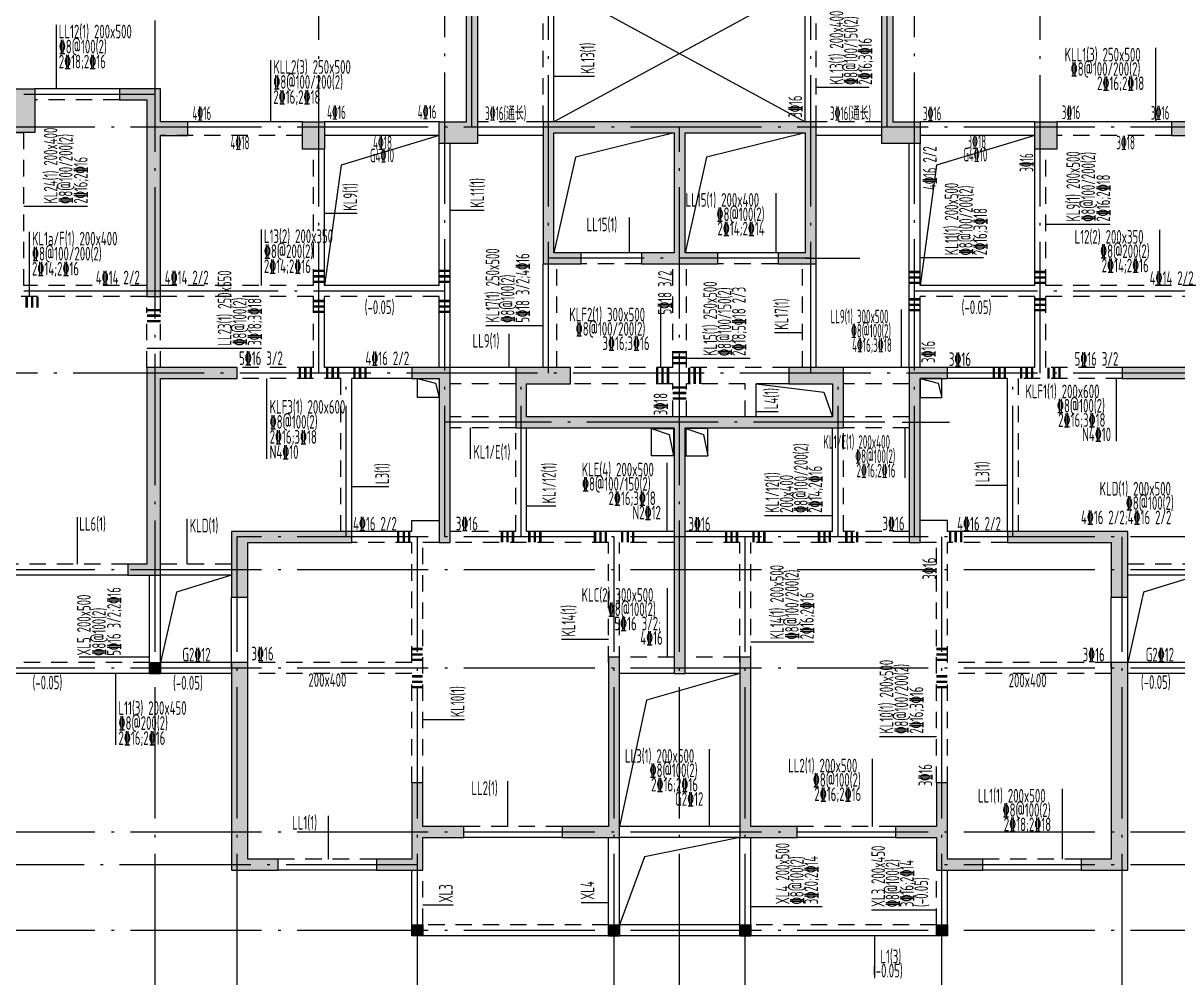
# Model space of a CAD drawing. Extents: x -144902 to 588294, y -160863 to 65494.
# Drawn here: x 474002 to 495135, y -27173 to -9624 of the extents above; entities that cross this region are included whole.
import ezdxf

# ---------------------------------------------------------------- set-up
doc = ezdxf.new("R2010")
doc.units = 0
doc.header["$LTSCALE"] = 100
doc.linetypes.add('3', pattern=[5, 3, -2])
doc.linetypes.add('ACAD_ISO04W100', pattern=[30.5, 24, -3, 0.5, -3])
doc.layers.get('0').update_dxf_attribs({"linetype": 'CONTINUOUS'})
for name, color, linetype in [('AXIS', 3, 'CONTINUOUS'), ('DOTE', 253, 'ACAD_ISO04W100'), ('GZ', 7, 'CONTINUOUS'), ('HATCH', 254, 'CONTINUOUS'), ('HIDE_BEAMDIMLOCAL', 7, 'CONTINUOUS'), ('HIDE_BEAMDIMMASS', 2, 'CONTINUOUS'), ('P排气道', 232, 'CONTINUOUS'), ('S_BEAMDIMLOCAL', 7, 'CONTINUOUS'), ('S_BEAMDIMMASS', 2, 'CONTINUOUS'), ('梁', 4, 'CONTINUOUS'), ('梁虚线', 134, '3'), ('次梁箍筋', 1, 'CONTINUOUS'), ('砼墙', 3, 'CONTINUOUS'), ('门', 174, 'CONTINUOUS'), ('门虚线', 174, '3'), ('零厚板', 7, 'CONTINUOUS')]:
    doc.layers.add(name, color=color, linetype=linetype)
doc.styles.get("Standard").update_dxf_attribs({"font": 'tssdeng.shx', "width": 0.7, "bigfont": 'tssdchn.shx'})

# ---------------------------------------------------------------- blocks, each defined once
blk = doc.blocks.new('2012120710010639')
at = {"layer": 'P排气道', "linetype": 'ByBlock', "elevation": 0}
for points in [[(9485, 1065), (9085, 1065), (9085, 1415), (9485, 1415)], [(18285, 1065), (18685, 1065), (18685, 1415), (18285, 1415)], [(13770, 500), (13770, 0), (13370, 0), (13370, 500)], [(14000, 500), (14000, 0), (14400, 0), (14400, 500)]]:
    blk.add_lwpolyline(points, close=True, dxfattribs=at)
for points in [[(9485, 1415), (9151, 1329), (9085, 1065)], [(18685, 1415), (18351, 1329), (18285, 1065)], [(13770, 500), (13447, 389), (13370, 0)], [(14400, 500), (14077, 389), (14000, 0)]]:
    blk.add_lwpolyline(points, dxfattribs=at)
blk = doc.blocks.new('2012122714531000')
at = {"layer": 'HATCH'}
blk.add_hatch(color=256, dxfattribs=at).paths.add_polyline_path([(0, 200), (200, 200), (200, 0), (0, 0)])
at = {"layer": 'GZ'}
blk.add_lwpolyline([(0, 200), (200, 200), (200, 0), (0, 0)], close=True, dxfattribs=at)
blk = doc.blocks.new('2012122621245179')
at = {"layer": 'HATCH'}
for points in [[(20661.4, 21975), (20661.4, 19075), (19961.4, 19075), (19961.4, 19475), (20461.4, 19475), (20461.4, 22175), (21461.4, 22175), (21461.4, 21975)], [(28261.4, 22175), (28261.4, 19475), (28761.4, 19475), (28761.4, 19075), (28061.4, 19075), (28061.4, 21975), (27261.4, 21975), (27261.4, 22175)], [(12161.4, 20075.2), (12561.4, 20075.2), (12561.4, 19275.2), (12161.4, 19275.2)], [(14111.4, 20075.2), (14111.4, 19875.2), (14611.4, 19875.2), (14611.4, 16275), (14861.4, 16275), (14861.4, 19225), (15361.4, 19225), (15361.4, 19475), (14861.4, 19475), (14861.4, 20075.2)], [(34661.4, 20075), (33861.4, 20075), (33861.4, 19475), (33361.4, 19475), (33361.4, 19225), (33861.4, 19225), (33861.4, 16275), (34111.4, 16275), (34111.4, 19875), (34661.4, 19875)], [(17461.4, 19475), (17861.4, 19475), (17861.4, 18975), (17461.4, 18975)], [(26661.4, 17075), (26161.4, 17075), (26161.4, 16875), (26861.4, 16875), (26861.4, 19475), (21861.4, 19475), (21861.4, 16875), (22561.4, 16875), (22561.4, 17075), (22061.4, 17075), (22061.4, 19275), (24261.4, 19275), (24261.4, 17075), (23661.3, 17075), (23661.3, 16875), (25061.4, 16875), (25061.4, 17075), (24461.4, 17075), (24461.4, 19275), (26661.4, 19275)], [(30861.4, 19475), (31261.4, 19475), (31261.4, 18975), (30861.4, 18975)], [(14861.4, 11175), (14861.4, 14775), (16261.4, 14775), (16261.4, 14975), (14611.4, 14975), (14611.4, 11375), (14261.4, 11375), (14261.4, 11175)], [(19961.4, 14775), (19961.4, 11775), (20161.4, 11775), (20161.4, 14975), (19461.2, 14975), (19461.2, 14775)], [(26361.4, 14975), (26361.4, 14675), (27161.4, 14675), (27161.4, 14075), (21561.4, 14075), (21561.4, 14675), (22361.4, 14675), (22361.4, 14975), (21361.4, 14975), (21361.4, 13875), (24261.4, 13875), (24261.4, 9375), (24461.4, 9375), (24461.4, 13875), (27361.4, 13875), (27361.4, 14975)], [(28761.4, 14775), (29261.5, 14775), (29261.5, 14975), (28561.4, 14975), (28561.4, 11775), (28761.4, 11775)], [(34111.4, 11375), (34111.4, 14975), (32461.4, 14975), (32461.4, 14775), (33861.4, 14775), (33861.4, 11175), (34461.4, 11175), (34461.4, 11375)], [(16461.4, 11775), (18361.2, 11775), (18361.2, 11975), (16161.4, 11975), (16161.4, 10775), (16461.4, 10775)], [(32561.4, 11975), (30361.4, 11975), (30361.4, 11775), (32261.4, 11775), (32261.4, 10775), (32561.4, 10775)], [(16161.4, 5775), (17011.4, 5775), (17011.4, 5975), (16461.4, 5975), (16461.4, 9575), (16161.4, 9575)], [(22211.4, 6575), (22211.4, 6375), (23261.4, 6375), (23261.4, 9675), (23061.4, 9675), (23061.4, 6575)], [(25461.4, 6375), (26511.4, 6375), (26511.4, 6575), (25661.4, 6575), (25661.4, 9675), (25461.4, 9675)], [(32261.4, 5975), (31711.4, 5975), (31711.4, 5775), (32561.4, 5775), (32561.4, 9575), (32261.4, 9575)], [(18811.4, 5775.4), (19661.4, 5775.4), (19661.4, 6375), (20411.4, 6375), (20411.4, 6575), (19661.4, 6575), (19661.4, 7375), (19461.4, 7375), (19461.4, 6575), (19461.4, 5975.4), (18811.4, 5975.4)], [(28311.4, 6575), (28311.4, 6375), (29061.4, 6375), (29061.4, 5775.4), (29911.4, 5775.4), (29911.4, 5975.4), (29261.4, 5975.4), (29261.4, 6575), (29261.4, 7375), (29061.4, 7375), (29061.4, 6575)]]:
    blk.add_hatch(color=256, dxfattribs=at).paths.add_polyline_path(points)
at = {"layer": 'AXIS'}
for p, q in [((26658.9, 16975, 0), (27658.9, 16975, 0)), ((28434.3, 13975, 0), (29299.5, 13975, 0))]:
    blk.add_line(p, q, dxfattribs=at)
at = {"layer": 'DOTE'}
for p, q in [((14761.4, 3675, 0), (14761.4, 23075, 0)), ((17761.4, 14875, 0), (17761.4, 23075, 0)), ((20061.4, 11875, 0), (20061.4, 23075, 0)), ((20561.4, 19375, 0), (20561.4, 23075, 0)), ((21961.4, 14875, 0), (21961.4, 23075, 0)), ((26761.4, 14875, 0), (26761.4, 23075, 0)), ((28161.4, 19375, 0), (28161.4, 23075, 0)), ((28661.4, 11875, 0), (28661.4, 23075, 0)), ((30961.4, 14875, 0), (30961.4, 23075, 0)), ((14761.4, 19975, 0), (3061.4, 19975, 0)), ((44161.4, 19375, 0), (8661.4, 19375, 0)), ((24361.4, 3675, 0), (24361.4, 19375, 0)), ((26761.4, 16975, 0), (21961.4, 16975, 0)), ((14761.4, 16375, 0), (10561.4, 16375, 0)), ((20061.4, 16375, 0), (14761.4, 16375, 0)), ((33961.4, 16375, 0), (28661.4, 16375, 0)), ((33961.4, 14875, 0), (3461.4, 14875, 0)), ((18261.2, 11875), (18261.2, 14875)), ((21461.4, 11875, 0), (21461.4, 14875, 0)), ((27261.4, 11875, 0), (27261.4, 14875, 0)), ((30461.4, 11875), (30461.4, 14875)), ((28114.7, 13975, 0), (20061.4, 13975, 0)), ((44161.4, 11875, 0), (16261.4, 11875, 0)), ((16261.4, 3675, 0), (16261.4, 11875, 0)), ((19561.4, 3675, 0), (19561.4, 11875, 0)), ((23161.4, 3675, 0), (23161.4, 11875, 0)), ((25561.4, 3675, 0), (25561.4, 11875, 0)), ((29161.4, 3675, 0), (29161.4, 11875, 0)), ((32461.4, 3675, 0), (32461.4, 11875, 0)), ((44161.4, 11275, 0), (3061.4, 11275, 0)), ((44161.4, 9475, 0), (3061.4, 9475, 0)), ((44161.4, 6475, 0), (3061.4, 6475, 0)), ((19561.4, 5875, 0), (3061.4, 5875, 0)), ((44161.4, 5875, 0), (29161.4, 5875, 0)), ((44161.4, 4675, 0), (3061.4, 4675, 0))]:
    blk.add_line(p, q, dxfattribs=at)
at = {"layer": '梁'}
for p, q in [((22061.4, 19475), (22061.4, 21975)), ((26661.4, 19475), (26661.4, 21975)), ((14111.4, 20075.2), (12561.4, 20075.2)), ((17461.4, 19475), (14861.4, 19475)), ((19961.4, 19475), (17861.4, 19475)), ((30861.4, 19475), (28761.4, 19475)), ((33361.4, 19475), (31261.4, 19475)), ((12361.4, 19275), (11011.4, 19275)), ((19961.4, 19225), (17861.4, 19225)), ((19961.4, 16475), (19961.4, 19075)), ((20161.4, 16395), (20161.4, 19075)), ((21861.4, 19225), (20661.4, 19225)), ((28061.4, 19225), (26861.4, 19225)), ((28561.4, 16375), (28561.4, 19075)), ((30861.4, 19225), (28761.4, 19225)), ((28761.4, 16475), (28761.4, 19075)), ((17861.4, 16475), (17861.4, 18975)), ((30861.4, 16475), (30861.4, 18975)), ((23661.3, 17075), (22561.4, 17075)), ((26161.4, 17075), (25061.4, 17075)), ((21861.4, 14975), (21861.4, 16875)), ((26861.4, 14975), (26861.4, 16875)), ((19961.4, 16475), (17861.4, 16475)), ((17861.4, 14975), (17861.4, 16275)), ((19961.4, 14975), (19961.4, 16275)), ((20161.4, 14975), (20161.4, 16395)), ((28561.4, 14975), (28561.4, 16375)), ((30861.4, 16475), (28761.4, 16475)), ((28761.4, 14975), (28761.4, 16275)), ((30861.4, 14975), (30861.4, 16275)), ((18261.2, 14975), (17861.4, 14975)), ((19461.2, 14975), (18261.2, 14975)), ((21361.4, 14975), (20161.4, 14975)), ((28561.4, 14975), (27361.4, 14975)), ((30461.4, 14975), (29261.5, 14975)), ((30861.4, 14975), (30461.4, 14975)), ((18361.2, 11975), (18361.2, 14775)), ((19461.2, 14775), (18361.2, 14775)), ((26361.4, 14675), (25761.4, 14675)), ((25761.4, 14075, 0), (25761.4, 14675, 0)), ((30361.4, 14775), (29261.5, 14775)), ((30361.4, 11975), (30361.4, 14775)), ((21561.4, 11975), (21561.4, 13875)), ((27161.4, 11975), (27161.4, 13875)), ((19461.4, 11975), (19461.4, 12175)), ((19461.4, 12175), (19961.4, 12175)), ((29261.4, 12175), (28761.4, 12175)), ((29261.4, 11975), (29261.4, 12175)), ((19461.4, 11975), (18361.2, 11975)), ((24261.4, 11975), (21561.4, 11975)), ((27161.4, 11975), (24461.4, 11975)), ((30361.4, 11975), (29261.4, 11975)), ((14261.4, 11175), (12161.4, 11175)), ((14661.4, 9375), (14661.4, 11175)), ((14861.4, 9375), (14861.4, 11175)), ((16161.4, 11175), (14861.4, 11175)), ((33861.4, 11175), (32561.4, 11175)), ((14661.4, 9375), (14861.4, 9375)), ((24261.4, 9375), (23261.4, 9375)), ((25461.4, 9375), (24461.4, 9375)), ((25461.4, 6575), (23261.4, 6575)), ((22211.4, 6375), (20411.4, 6375)), ((23061.4, 4575), (23061.4, 6375)), ((23261.4, 4575), (23261.4, 6375)), ((25461.4, 6375), (23261.4, 6375)), ((25461.4, 4575), (25461.4, 6375)), ((25661.4, 4575), (25661.4, 6375)), ((28311.4, 6375), (26511.4, 6375)), ((18811.4, 5775.4), (17011.4, 5775)), ((31711.4, 5775), (29911.4, 5775.4)), ((23061.4, 4575), (23261.4, 4575)), ((25461.4, 4575), (25661.4, 4575))]:
    blk.add_line(p, q, dxfattribs=at)
at = {"layer": '梁', "color": 210}
for p, q in [((16161.4, 9575), (14861.4, 9575)), ((33861.4, 9575), (32561.4, 9575)), ((14661.4, 9375), (12161.4, 9375)), ((16161.4, 9375), (14861.4, 9375)), ((33861.4, 9375), (32561.4, 9375)), ((19461.4, 4575), (19461.4, 5775.4)), ((29261.4, 4575), (29261.4, 5775.4)), ((25461.4, 4775), (23261.4, 4775)), ((23061.4, 4575), (19461.4, 4575)), ((29261.4, 4575), (23261.4, 4575))]:
    blk.add_line(p, q, dxfattribs=at)
at = {"layer": '梁虚线'}
for p, q in [((21861.4, 19475), (21861.4, 21975)), ((26861.4, 19475), (26861.4, 21975)), ((14111.4, 19875.2), (12561.4, 19875.2)), ((21861.4, 19475), (20661.4, 19475)), ((28061.4, 19475), (26861.4, 19475)), ((12361.4, 16475), (12361.4, 19275)), ((17461.4, 19225), (14861.4, 19225)), ((33361.4, 19225), (31261.4, 19225)), ((17661.4, 16475), (17661.4, 18975)), ((31061.4, 16475), (31061.4, 18975)), ((22111.4, 14975), (22111.4, 16875)), ((23661.3, 16875), (22561.4, 16875)), ((24236.4, 14975), (24236.4, 16875)), ((24486.4, 14975), (24486.4, 16875)), ((26161.4, 16875), (25061.4, 16875)), ((26611.4, 14975), (26611.4, 16875)), ((14611.4, 16275), (10661.4, 16275)), ((14611.4, 16475), (12361.4, 16475)), ((17661.4, 16475), (14861.4, 16475)), ((17661.4, 16275), (14861.4, 16275)), ((14861.4, 14975), (14861.4, 16275)), ((17661.4, 14975), (17661.4, 16275)), ((19961.4, 16275), (17861.4, 16275)), ((30861.4, 16275), (28761.4, 16275)), ((33861.4, 16475), (31061.4, 16475)), ((33861.4, 16275), (31061.4, 16275)), ((31061.4, 14975), (31061.4, 16275)), ((14611.4, 14975), (14611.4, 16075)), ((17661.4, 14975), (16261.4, 14975)), ((24236.4, 14975), (22361.4, 14975)), ((26361.4, 14975), (24486.4, 14975)), ((32461.4, 14975), (31061.4, 14975)), ((18161.2, 14775), (16261.4, 14775)), ((18161.2, 11975), (18161.2, 14775)), ((21361.4, 14675), (20161.4, 14675)), ((24236.4, 14675), (22361.4, 14675)), ((24236.4, 14075), (24236.4, 14675)), ((24486.4, 14075), (24486.4, 14675)), ((25561.4, 14675), (24486.4, 14675)), ((25561.4, 14075, 0), (25561.4, 14675, 0)), ((28561.4, 14675), (27361.4, 14675)), ((30561.4, 11975), (30561.4, 14775)), ((32461.4, 14775), (30561.4, 14775)), ((21361.4, 14075), (20161.4, 14075)), ((28561.4, 14075), (27361.4, 14075)), ((21361.4, 13875), (20161.4, 13875)), ((21361.4, 11975), (21361.4, 13875)), ((27361.4, 11975), (27361.4, 13875)), ((28561.4, 13875), (27361.4, 13875)), ((21361.4, 11975), (20161.4, 11975)), ((28561.4, 11975), (27361.4, 11975)), ((19461.4, 11775), (18361.2, 11775)), ((19461.4, 9575), (19461.4, 11775)), ((19961.4, 11775), (19661.4, 11775)), ((19661.4, 7375), (19661.4, 11775)), ((23061.4, 11775), (20161.4, 11775)), ((23061.4, 9575), (23061.4, 11775)), ((24261.4, 11775), (23261.4, 11775)), ((23261.4, 9575), (23261.4, 11775)), ((25461.4, 11775), (24461.4, 11775)), ((25461.4, 9575), (25461.4, 11775)), ((28561.4, 11775), (25661.4, 11775)), ((25661.4, 9575), (25661.4, 11775)), ((29061.4, 11775), (28761.4, 11775)), ((29061.4, 7375), (29061.4, 11775)), ((30361.4, 11775), (29261.4, 11775)), ((29261.4, 9575), (29261.4, 11775)), ((14261.4, 11375), (12161.4, 11375)), ((16161.4, 11375), (14861.4, 11375)), ((33861.4, 11375), (32561.4, 11375)), ((19461.4, 9575), (16461.4, 9575)), ((24261.4, 9675), (23261.4, 9675)), ((25461.4, 9675), (24461.4, 9675)), ((32261.4, 9575), (29261.4, 9575)), ((19461.4, 9375), (16461.4, 9375)), ((19461.4, 7375), (19461.4, 9375)), ((32261.4, 9375), (29261.4, 9375)), ((29261.4, 7375), (29261.4, 9375)), ((22211.4, 6575), (20411.4, 6575)), ((28311.4, 6575), (26511.4, 6575)), ((18811.4, 5975.4), (17011.4, 5975)), ((31711.4, 5975), (29911.4, 5975.4))]:
    blk.add_line(p, q, dxfattribs=at)
at = {"layer": '梁虚线', "color": 210}
for p, q in [((14661.4, 9575), (12061.4, 9575)), ((19661.4, 4775), (19661.4, 5775.4)), ((29061.4, 4775), (29061.4, 5775.4)), ((23061.4, 4775), (19661.4, 4775)), ((29061.4, 4775), (25661.4, 4775))]:
    blk.add_line(p, q, dxfattribs=at)
at = {"layer": '砼墙'}
for points in [[(20661.4, 21975), (20661.4, 19075), (19961.4, 19075), (19961.4, 19475), (20461.4, 19475), (20461.4, 22175), (21461.4, 22175), (21461.4, 21975)], [(28261.4, 22175), (28261.4, 19475), (28761.4, 19475), (28761.4, 19075), (28061.4, 19075), (28061.4, 21975), (27261.4, 21975), (27261.4, 22175)], [(12161.4, 20075.2), (12561.4, 20075.2), (12561.4, 19275.2), (12161.4, 19275.2)], [(14111.4, 20075.2), (14111.4, 19875.2), (14611.4, 19875.2), (14611.4, 16275), (14861.4, 16275), (14861.4, 19225), (15361.4, 19225), (15361.4, 19475), (14861.4, 19475), (14861.4, 20075.2)], [(34661.4, 20075), (33861.4, 20075), (33861.4, 19475), (33361.4, 19475), (33361.4, 19225), (33861.4, 19225), (33861.4, 16275), (34111.4, 16275), (34111.4, 19875), (34661.4, 19875)], [(17461.4, 19475), (17861.4, 19475), (17861.4, 18975), (17461.4, 18975)], [(26661.4, 17075), (26161.4, 17075), (26161.4, 16875), (26861.4, 16875), (26861.4, 19475), (21861.4, 19475), (21861.4, 16875), (22561.4, 16875), (22561.4, 17075), (22061.4, 17075), (22061.4, 19275), (24261.4, 19275), (24261.4, 17075), (23661.3, 17075), (23661.3, 16875), (25061.4, 16875), (25061.4, 17075), (24461.4, 17075), (24461.4, 19275), (26661.4, 19275)], [(30861.4, 19475), (31261.4, 19475), (31261.4, 18975), (30861.4, 18975)], [(14861.4, 11175), (14861.4, 14775), (16261.4, 14775), (16261.4, 14975), (14611.4, 14975), (14611.4, 11375), (14261.4, 11375), (14261.4, 11175)], [(19961.4, 14775), (19961.4, 11775), (20161.4, 11775), (20161.4, 14975), (19461.2, 14975), (19461.2, 14775)], [(26361.4, 14975), (26361.4, 14675), (27161.4, 14675), (27161.4, 14075), (21561.4, 14075), (21561.4, 14675), (22361.4, 14675), (22361.4, 14975), (21361.4, 14975), (21361.4, 13875), (24261.4, 13875), (24261.4, 9375), (24461.4, 9375), (24461.4, 13875), (27361.4, 13875), (27361.4, 14975)], [(28761.4, 14775), (29261.5, 14775), (29261.5, 14975), (28561.4, 14975), (28561.4, 11775), (28761.4, 11775)], [(34111.4, 11375), (34111.4, 14975), (32461.4, 14975), (32461.4, 14775), (33861.4, 14775), (33861.4, 11175), (34461.4, 11175), (34461.4, 11375)], [(16461.4, 11775), (18361.2, 11775), (18361.2, 11975), (16161.4, 11975), (16161.4, 10775), (16461.4, 10775)], [(32561.4, 11975), (30361.4, 11975), (30361.4, 11775), (32261.4, 11775), (32261.4, 10775), (32561.4, 10775)], [(16161.4, 5775), (17011.4, 5775), (17011.4, 5975), (16461.4, 5975), (16461.4, 9575), (16161.4, 9575)], [(22211.4, 6575), (22211.4, 6375), (23261.4, 6375), (23261.4, 9675), (23061.4, 9675), (23061.4, 6575)], [(25461.4, 6375), (26511.4, 6375), (26511.4, 6575), (25661.4, 6575), (25661.4, 9675), (25461.4, 9675)], [(32261.4, 5975), (31711.4, 5975), (31711.4, 5775), (32561.4, 5775), (32561.4, 9575), (32261.4, 9575)], [(18811.4, 5775.4), (19661.4, 5775.4), (19661.4, 6375), (20411.4, 6375), (20411.4, 6575), (19661.4, 6575), (19661.4, 7375), (19461.4, 7375), (19461.4, 6575), (19461.4, 5975.4), (18811.4, 5975.4)], [(28311.4, 6575), (28311.4, 6375), (29061.4, 6375), (29061.4, 5775.4), (29911.4, 5775.4), (29911.4, 5975.4), (29261.4, 5975.4), (29261.4, 6575), (29261.4, 7375), (29061.4, 7375), (29061.4, 6575)]]:
    blk.add_lwpolyline(points, close=True, dxfattribs=at)
at = {"layer": '门'}
for p, q in [((16161.4, 9475), (16161.4, 10775)), ((16461.4, 9475), (16461.4, 10775)), ((32261.4, 9475), (32261.4, 10775)), ((32561.4, 9475), (32561.4, 10775))]:
    blk.add_line(p, q, dxfattribs=at)
at = {"layer": '门虚线'}
for p, q in [((16161.4, 9475), (16161.4, 10775)), ((16461.4, 9475), (16461.4, 10775)), ((32261.4, 9475), (32261.4, 10775)), ((32561.4, 9475), (32561.4, 10775))]:
    blk.add_line(p, q, dxfattribs=at)
at = {"layer": '零厚板'}
for p, q in [((26661.4, 21975), (22061.4, 19475)), ((22061.4, 21975), (26661.4, 19475))]:
    blk.add_line(p, q, dxfattribs=at)
for points in [[(24261.4, 19275), (22455.1, 18829.2), (22061.4, 17075)], [(26661.4, 19275), (24855.1, 18829.2), (24461.4, 17075)], [(19961.4, 19225), (18164.4, 18682.9), (17861.4, 16475)], [(30861.4, 19225), (29064.4, 18682.9), (28761.4, 16475)], [(25761.4, 14675), (26997.2, 14525.5), (27161.4, 14075)], [(16161.4, 11175), (15151.5, 10865.3), (14861.4, 9575)], [(33861.4, 11175), (32851.5, 10865.3), (32561.4, 9575)], [(25461.4, 9375), (23755.8, 8885.5), (23261.4, 6575)], [(25461.4, 6375), (23718.3, 6020.1), (23261.4, 4775)]]:
    blk.add_lwpolyline(points, dxfattribs=at)
at = {"xscale": -1}
blk.add_blockref('2012120710010639', (38246.4, 13360, 0), dxfattribs=at)
at = {"layer": 'HATCH'}
for p in [(14661.4, 9375), (19461.4, 4575), (23061.4, 4575), (25461.4, 4575), (29061.4, 4575)]:
    blk.add_blockref('2012122714531000', p, dxfattribs=at)

msp = doc.modelspace()

# ---------------------------------------------------------------- linework, layer by layer
at = {"layer": 'HIDE_BEAMDIMMASS'}
for p, q in [((484457.688, -10603.79, 0), (483716.541, -10603.79, 0)), ((489487.588, -10804.671, 0), (488516.541, -10804.671, 0)), ((475180.923, -12978.393), (474016.541, -12978.393)), ((482436.625, -13053.187, 0), (481816.541, -13053.187, 0)), ((480112.357, -13108.067, 0), (479516.541, -13108.067, 0)), ((493893.522, -13307.374), (492716.541, -13307.374)), ((491577.957, -13922.927, 0), (490416.541, -13922.927, 0)), ((482468.665, -15156.438), (483516.541, -15156.438)), ((487753.779, -15285.682, 0), (488266.541, -15285.682, 0)), ((478364.221, -15577.265), (476266.541, -15577.265)), ((487305.536, -15765.632, 0), (486141.541, -15765.632, 0)), ((487817.211, -16741.221, 0), (487416.541, -16741.221, 0)), ((480696.97, -18110.94, 0), (480016.391, -18110.94, 0)), ((491431.841, -18079.252, 0), (492016.541, -18079.252, 0)), ((483750.187, -18465.209, 0), (483216.541, -18465.209, 0)), ((487569.733, -18638.086, 0), (488816.541, -18638.086, 0)), ((483856.966, -20902.802, 0), (484716.541, -20902.802, 0)), ((488471.186, -20952.441), (487316.541, -20952.441)), ((475027.268, -21225.347), (476316.541, -21225.347, 0)), ((482076.736, -22377.695, 0), (481316.541, -22377.695, 0)), ((489674.842, -22678.942), (490716.541, -22678.942)), ((481871.87, -25769.665, 0), (481316.541, -25769.665, 0)), ((484215.218, -25718.96, 0), (484716.541, -25718.96, 0)), ((488622.136, -25801.455, 0), (487316.541, -25801.455, 0)), ((489525.535, -25853.427, 0), (490716.541, -25853.427, 0))]:
    msp.add_line(p, q, dxfattribs=at)
at = {"layer": 'S_BEAMDIMMASS'}
for p, q in [((474604.592, -9653.184), (474604.592, -10829.224)), ((494722.47, -10075.955, 0), (494722.47, -11429.384, 0)), ((478531.097, -10301.707), (478531.097, -11429.384)), ((487779.761, -12735.17, 0), (487779.761, -13829.385, 0)), ((485090.72, -13184.524, 0), (485090.72, -13829.385, 0)), ((474114.816, -13443.849), (474114.816, -14629.384)), ((478358.573, -13399.19), (478358.573, -14429.394)), ((494800.516, -13410.467, 0), (494800.516, -14429.394, 0)), ((485663.615, -14833.294, 0), (485663.609, -15929.393, 0)), ((490067.937, -14868.509, 0), (490067.937, -15929.394, 0)), ((482889.225, -15312.839, 0), (482889.225, -15929.394, 0)), ((478463.03, -17598.221), (478463.042, -16129.376)), ((494009.825, -17276.698, 0), (494009.825, -16129.384, 0)), ((482192.022, -17597.399), (482192.022, -17029.394)), ((490145.591, -17949.487, 0), (490145.591, -17029.394, 0)), ((485780.606, -17670.65, 0), (485780.606, -18929.394, 0)), ((474988.59, -18664.144, 0), (474988.59, -19529.394, 0)), ((477000.614, -18696.821), (477000.608, -19529.384)), ((485790.099, -19964.165, 0), (485790.099, -21229.394, 0)), ((475697.489, -22835.013), (475697.489, -21529.384)), ((486554.957, -22912.334, 0), (486554.957, -24329.394, 0)), ((489542.013, -23087.989, 0), (489542.021, -24329.395, 0)), ((482867.65, -23501.507, 0), (482867.656, -24329.389, 0)), ((493015.096, -23639.751, 0), (493014.784, -24929.309, 0)), ((479586.672, -24133.688, 0), (479586.864, -24929.172, 0)), ((489590.005, -27084.382, 0), (489590.006, -26329.383, 0))]:
    msp.add_line(p, q, dxfattribs=at)
at = {"layer": '次梁箍筋', "const_width": 44.9, "elevation": 0}
for points in [[(479516.541, -14159.384), (479316.541, -14159.384)], [(481816.541, -14159.395), (481616.541, -14159.395)], [(490416.541, -14179.394), (490216.541, -14179.394)], [(492716.541, -14179.394), (492516.541, -14179.394)], [(479516.541, -14259.384), (479316.541, -14259.384)], [(479516.541, -14359.384), (479316.541, -14359.384)], [(481816.541, -14259.395), (481616.541, -14259.395)], [(481816.541, -14359.395), (481616.541, -14359.395)], [(490416.541, -14279.394), (490216.541, -14279.394)], [(490416.541, -14379.394), (490216.541, -14379.394)], [(492716.541, -14279.394), (492516.541, -14279.394)], [(492716.541, -14379.394), (492516.541, -14379.394)], [(474066.541, -14629.384), (474066.541, -14829.384)], [(474166.541, -14629.384), (474166.541, -14829.384)], [(474266.541, -14629.384), (474266.541, -14829.384)], [(479516.541, -14709.384), (479316.541, -14709.384)], [(479516.541, -14809.384), (479316.541, -14809.384)], [(481816.541, -14709.395), (481616.541, -14709.395)], [(481816.541, -14809.395), (481616.541, -14809.395)], [(490416.541, -14679.394), (490216.541, -14679.394)], [(490416.541, -14779.394), (490216.541, -14779.394)], [(492716.541, -14679.394), (492516.541, -14679.394)], [(492716.541, -14779.394), (492516.541, -14779.394)], [(476516.541, -14879.384), (476266.541, -14879.384)], [(476516.541, -14979.384), (476266.541, -14979.384)], [(479516.541, -14909.384), (479316.541, -14909.384)], [(481816.541, -14909.395), (481616.541, -14909.395)], [(490416.541, -14879.394), (490216.541, -14879.394)], [(492716.541, -14879.394), (492516.541, -14879.394)], [(476516.541, -15079.384), (476266.541, -15079.384)], [(486141.541, -15647.591), (485891.541, -15647.591)], [(486141.541, -15747.591), (485891.541, -15747.591)], [(486141.541, -15847.591), (485891.541, -15847.591)], [(479067.392, -15929.384), (479067.392, -16129.384)], [(479167.392, -15929.384), (479167.392, -16129.384)], [(479267.391, -15929.384), (479267.391, -16129.384)], [(479566.391, -15929.381), (479566.391, -16129.381)], [(479567.391, -15929.384), (479567.391, -16129.384)], [(479666.391, -15929.382), (479666.391, -16129.382)], [(479667.391, -15929.384), (479667.391, -16129.384)], [(479766.391, -15929.383), (479766.391, -16129.383)], [(479767.391, -15929.384), (479767.391, -16129.384)], [(480066.391, -15929.386), (480066.391, -16129.386)], [(480166.391, -15929.387), (480166.391, -16129.387)], [(480266.391, -15929.388), (480266.391, -16129.388)], [(485603.531, -15929.391), (485603.531, -16229.391)], [(485703.531, -15929.39), (485703.531, -16229.392)], [(485803.531, -15929.39), (485803.531, -16229.393)], [(486191.541, -15929.394), (486191.541, -16229.394)], [(486291.541, -15929.393), (486291.541, -16229.396)], [(486391.541, -15929.393), (486391.541, -16229.396)], [(491766.541, -15929.384), (491766.541, -16129.384)], [(491866.541, -15929.384), (491866.541, -16129.384)], [(491966.541, -15929.384), (491966.541, -16129.384)], [(492266.541, -15929.384), (492266.541, -16129.384)], [(492266.541, -15929.384), (492266.541, -16129.384)], [(492366.541, -15929.384), (492366.541, -16129.384)], [(492366.541, -15929.384), (492366.541, -16129.384)], [(492466.541, -15929.384), (492466.541, -16129.384)], [(492466.541, -15929.384), (492466.541, -16129.384)], [(492766.541, -15929.384), (492766.541, -16129.384)], [(492866.541, -15929.384), (492866.541, -16129.384)], [(492966.541, -15929.384), (492966.541, -16129.384)], [(486141.541, -16294.156), (485891.541, -16294.156)], [(486141.541, -16394.156), (485891.541, -16394.156)], [(486141.541, -16494.156), (485891.541, -16494.156)], [(480867.387, -18929.394), (480867.387, -19129.394)], [(480967.387, -18929.394), (480967.387, -19129.394)], [(481067.387, -18929.394), (481067.387, -19129.394)], [(482766.541, -18929.394), (482766.541, -19129.394)], [(482866.541, -18929.394), (482866.541, -19129.394)], [(482966.541, -18929.394), (482966.541, -19129.394)], [(483266.541, -18929.394), (483266.541, -19129.394)], [(483366.541, -18929.394), (483366.541, -19129.394)], [(483466.541, -18929.394), (483466.541, -19129.394)], [(484466.541, -18929.394), (484466.541, -19129.394)], [(484566.541, -18929.394), (484566.541, -19129.394)], [(484666.541, -18929.394), (484666.541, -19129.394)], [(484966.541, -18929.394), (484966.541, -19129.394)], [(485066.541, -18929.394), (485066.541, -19129.394)], [(485166.541, -18929.394), (485166.541, -19129.394)], [(486866.541, -18929.394), (486866.541, -19129.394)], [(486966.541, -18929.394), (486966.541, -19129.394)], [(487066.541, -18929.394), (487066.541, -19129.394)], [(487366.541, -18929.394), (487366.541, -19129.394)], [(487466.541, -18929.394), (487466.541, -19129.394)], [(487566.541, -18929.394), (487566.541, -19129.394)], [(488566.541, -18929.394), (488566.541, -19129.394)], [(488666.541, -18929.394), (488666.541, -19129.394)], [(488766.541, -18929.394), (488766.541, -19129.394)], [(489066.541, -18929.394), (489066.541, -19129.394)], [(489166.541, -18929.394), (489166.541, -19129.394)], [(489266.541, -18929.394), (489266.541, -19129.394)], [(490967.387, -18929.394), (490967.387, -19129.394)], [(491067.387, -18929.394), (491067.387, -19129.394)], [(491167.387, -18929.394), (491167.387, -19129.394)], [(481316.541, -21079.394), (481116.541, -21079.394)], [(490916.541, -21079.394), (490716.541, -21079.394)], [(481316.541, -21179.394), (481116.541, -21179.394)], [(481316.541, -21279.394), (481116.541, -21279.394)], [(490916.541, -21179.394), (490716.541, -21179.394)], [(490916.541, -21279.394), (490716.541, -21279.394)], [(481316.541, -21579.394), (481116.541, -21579.394)], [(481316.541, -21679.394), (481116.541, -21679.394)], [(481316.541, -21779.394), (481116.541, -21779.394)], [(490916.541, -21579.394), (490716.541, -21579.394)], [(490916.541, -21679.394), (490716.541, -21679.394)], [(490916.541, -21779.394), (490716.541, -21779.394)]]:
    msp.add_lwpolyline(points, dxfattribs=at)

# ---------------------------------------------------------------- block references
at = {"layer": 'AXIS'}
msp.add_blockref('2012122621245179', (461655.183, -30904.394, 0), dxfattribs=at)

# ---------------------------------------------------------------- texts
at = {"layer": 'HIDE_BEAMDIMLOCAL'}
for s, width, p in [('3%%13216 ', 0.6, (488258.057, -11353.54)), ('4%%13216 2/2', 0.6, (490718.376, -12678.486, 0)), ('3%%13216 ', 0.5, (492487.778, -12344.926)), ('5%%13218 3/2', 0.6, (485868.853, -14958.705)), ('3%%13216 ', 0.6, (490690.304, -15844.858, 0)), ('3%%13218', 0.6, (485791.591, -16801.105)), ('3%%13216', 0.6, (490709.381, -19810.996)), ('3%%13216', 0.6, (490638.468, -23590.048))]:
    msp.add_text(s, height=250, rotation=90, dxfattribs=dict(at, width=width)).set_placement(p)
at = {"layer": 'HIDE_BEAMDIMMASS', "width": 0.6}
for s, p in [('KL13(1) 200x400', (489011.499, -10754.67, 0)), ('%%1328@100/150(2)', (489273.999, -10754.67, 0)), ('2%%13216;3%%13216', (489536.499, -10754.67, 0)), ('KL13(1) ', (484457.688, -10553.789, 0)), ('KL24(1) 200x400', (474630.923, -12928.393)), ('%%1328@100/200(2)', (474905.923, -12928.393)), ('KL9(1) 200x500', (493343.522, -13257.374)), ('%%1328@100/200(2)', (493618.522, -13257.374)), ('2%%13216;2%%13216', (475180.923, -12928.393)), ('2%%13216;2%%13218', (493893.522, -13257.374)), ('KL9(1) ', (480112.357, -13058.066, 0)), ('KL11(1) ', (482436.625, -13003.186, 0)), ('KL11(1) 200x500', (491117.62, -13872.926, 0)), ('%%1328@100/200(2)', (491380.12, -13872.926, 0)), ('2%%13216;3%%13218', (491642.62, -13872.926, 0)), ('KL17(1) 250x500', (482718.665, -15106.437)), ('5%%13218 3/2;4%%13216', (483268.665, -15106.437)), ('LL23(1) 250x550', (477814.221, -15527.265)), ('%%1328@100(2)', (482993.665, -15106.437)), ('KL15(1) 250x500', (486700.63, -15715.631, 0)), ('%%1328@100/150(2)', (486963.13, -15715.631, 0)), ('2%%13218;5%%13218 2/3', (487225.63, -15715.631, 0)), ('%%1328@100(2)', (478089.221, -15527.265)), ('3%%13218;3%%13218', (478364.221, -15527.265)), ('KL17(1) ', (488003.779, -15235.682, 0)), ('L4(1) ', (487817.211, -16691.22, 0)), ('%%1328@100/200(2)', (488360.433, -18588.086, 0)), ('L3(1) ', (480696.97, -18060.94, 0)), ('KL1/12(1) ', (483750.187, -18415.209, 0)), ('2%%13214;2%%13216', (488622.933, -18588.086, 0)), ('L3(1) ', (491681.841, -18029.252, 0)), ('KL1/12(1) ', (487835.433, -18588.086, 0)), ('200x400', (488097.933, -18588.086, 0)), ('KL14(1) 200x500', (487921.186, -20902.441)), ('%%1328@100/200(2)', (488196.186, -20902.441)), ('5%%13216 3/2;2%%13216', (475789.176, -21202.514)), ('2%%13216;2%%13216', (488471.186, -20902.441)), ('XL5 200x500', (475239.176, -21202.514)), ('KL14(1) ', (484106.966, -20852.802, 0)), ('%%1328@100(2)', (475514.176, -21202.514)), ('KL10(1) 200x500', (489924.842, -22628.941)), ('%%1328@100/200(2)', (490199.842, -22628.941)), ('KL10(1) ', (482076.736, -22327.695, 0)), ('2%%13216;3%%13216', (490474.842, -22628.941)), ('XL4 200x500', (488024.937, -25751.455, 0)), ('XL3 200x450', (489774.734, -25803.427, 0)), ('%%1328@100(2)', (488287.437, -25751.455, 0)), ('3%%13220;2%%13214', (488549.937, -25751.455, 0)), ('%%1328@100(2)', (490037.234, -25803.427, 0)), ('3%%13216;2%%13214', (490299.734, -25803.427, 0)), ('XL4 ', (484455.603, -25668.96, 0)), ('(-0.05)', (490562.234, -25803.427, 0)), ('XL3 ', (481862.255, -25719.665, 0))]:
    msp.add_text(s, height=250, rotation=90, dxfattribs=at).set_placement(p)
at = {"layer": 'S_BEAMDIMLOCAL'}
for s, width, p in [('4%%13216', 0.5, (477100.494, -11398.115, 0)), ('4%%13216', 0.5, (479564.882, -11380.569)), ('4%%13216', 0.5, (481223.998, -11373.578, 0)), ('3%%13216(通长)', 0.5, (482457.192, -11399.928, 0)), ('3%%13216(通长)', 0.5, (488768.198, -11399.928, 0)), ('3%%13216', 0.5, (490469.559, -11404.194, 0)), ('3%%13216', 0.5, (493009.669, -11382.253, 0)), ('3%%13216', 0.5, (494641.971, -11389.957, 0)), ('4%%13218', 0.5, (477797.461, -11935.567, 0)), ('4%%13218', 0.5, (480405.893, -11935.567, 0)), ('3%%13218', 0.5, (491283.995, -11919.169, 0)), ('3%%13218', 0.5, (494007.884, -11935.567, 0)), ('G4%%13210', 0.5, (480351.364, -12171.4, 0)), ('G4%%13210', 0.5, (491208.491, -12156.696, 0)), ('4%%13214 2/2', 0.6, (475332.144, -14405.279, 0)), ('4%%13214 2/2', 0.6, (476593.876, -14405.279, 0)), ('4%%13214 2/2', 0.6, (494618.279, -14415.345, 0)), ('(-0.05)', 0.6, (480251.717, -14948.751, 0)), ('(-0.05)', 0.6, (491175.838, -14949.789, 0)), ('5%%13216 3/2', 0.6, (477953.839, -15880.745, 0)), ('4%%13216 2/2', 0.6, (480265.984, -15884.136, 0)), ('3%%13216 ', 0.6, (490944.287, -15900.514, 0)), ('5%%13216 3/2', 0.6, (493244.257, -15894.048, 0)), ('4%%13216 2/2', 0.6, (480039.562, -18910.743)), ('3%%13216', 0.6, (481920.584, -18907.868, 0)), ('3%%13216', 0.6, (486177.612, -18914.418, 0)), ('3%%13216', 0.6, (489728.365, -18907.868, 0)), ('4%%13216 2/2', 0.6, (491095.46, -18910.743)), ('200x400', 0.6, (479223.073, -21771.859, 0)), ('200x400', 0.6, (492037.63, -21780.19, 0))]:
    msp.add_text(s, height=250, dxfattribs=dict(at, width=width)).set_placement(p)
at = {"layer": 'S_BEAMDIMLOCAL', "width": 0.6}
for s, rotation, p in [('G2%%13212', 0.0000133, (476915.416, -21307.355, 0)), ('3%%13216 ', 0.0000133, (478181.036, -21289.386, 0)), ('3%%13216 ', 359.9999867, (493391.719, -21307.355, 0)), ('G2%%13212', 359.9999867, (494546.512, -21307.355, 0)), ('(-0.05)', 0.0000133, (474172.67, -21818.48, 0)), ('(-0.05)', 0.0000133, (476744.456, -21824.979, 0)), ('(-0.05)', 359.9999867, (494456.088, -21810.373, 0))]:
    msp.add_text(s, height=250, rotation=rotation, dxfattribs=at).set_placement(p)
at = {"layer": 'S_BEAMDIMMASS'}
for s, width, p in [('LL12(1) 200x500', 0.6, (474654.593, -9903.184)), ('%%1328@100(2)', 0.6, (474654.593, -10178.184)), ('KLL1(3) 250x500', 0.6, (493062.263, -10325.955, 0)), ('2%%13218;2%%13216', 0.6, (474654.593, -10453.184)), ('KLL2(3) 250x500', 0.6, (478581.098, -10551.707)), ('%%1328@100/200(2)', 0.6, (493172.469, -10588.455, 0)), ('%%1328@100/200(2)', 0.6, (478581.098, -10826.707)), ('2%%13216;2%%13218', 0.6, (493657.085, -10850.955, 0)), ('2%%13216;2%%13218', 0.6, (478581.098, -11101.707)), ('LL15(1) 200x400', 0.6, (486125.323, -12985.17, 0)), ('%%1328@100(2)', 0.6, (486691.299, -13247.67, 0)), ('LL15(1) ', 0.6, (484313.796, -13434.524, 0)), ('2%%13214;2%%13214', 0.6, (486708.606, -13510.17, 0)), ('KL1a/F(1) 200x400', 0.6, (474164.817, -13693.849)), ('L13(2) 200x350', 0.6, (478408.574, -13649.19)), ('L12(2) 200x350', 0.6, (493244.155, -13660.467, 0)), ('%%1328@100/200(2)', 0.6, (474164.817, -13968.849)), ('%%1328@200(2)', 0.6, (478408.574, -13924.19)), ('%%1328@200(2)', 0.6, (493712.054, -13922.967, 0)), ('2%%13214;2%%13216', 0.6, (493740.9, -14185.467, 0)), ('2%%13214;2%%13216', 0.6, (474164.817, -14243.849)), ('2%%13214;2%%13216', 0.6, (478408.574, -14199.19)), ('LL9(1) 300x500', 0.5, (488777.06, -15118.509, 0)), ('%%1328@100(2)', 0.5, (489152.552, -15381.009, 0)), ('LL9(1) ', 0.6, (482227.686, -15562.839, 0)), ('4%%13216;3%%13218', 0.5, (489171.782, -15643.509, 0)), ('KLF1(1) 200x600', 0.6, (492343.85, -16489.198, 0)), ('%%1328@100(2)', 0.6, (492921.363, -16751.698, 0)), ('2%%13216;3%%13218', 0.6, (492944.44, -17014.198, 0)), ('N4%%13210', 0.6, (493382.902, -17276.698, 0)), ('KL1/E(1) ', 0.6, (482242.022, -17597.399)), ('KL1/E(1) 200x400', 0.5, (488647.983, -17414.432, 0)), ('%%1328@100(2)', 0.5, (489230.206, -17676.932, 0)), ('KLE(4) 200x500', 0.6, (484224.246, -17920.65, 0)), ('2%%13216;2%%13216', 0.5, (489254.244, -17939.432, 0)), ('%%1328@100/150(2)', 0.6, (484230.605, -18183.15, 0)), ('2%%13216;3%%13218', 0.6, (484715.221, -18445.65, 0)), ('N2%%13212', 0.6, (485153.682, -18708.15, 0)), ('LL6(1) ', 0.6, (475029.04, -18914.144)), ('KLC(2) 300x500', 0.6, (484222.2, -20214.165, 0)), ('%%1328@100(2)', 0.6, (484701.637, -20476.665, 0)), ('5%%13216 3/2;', 0.6, (484822.2, -20739.165, 0)), ('4%%13216 ', 0.6, (485295.868, -21001.665, 0)), ('L11(3) 200x450', 0.6, (475747.489, -22285.013)), ('%%1328@200(2)', 0.6, (475747.489, -22560.013)), ('2%%13216;2%%13216', 0.6, (475747.489, -22835.013)), ('LL3(1) 200x500', 0.6, (485015.904, -23162.334, 0)), ('%%1328@100(2)', 0.6, (485466.495, -23424.834, 0)), ('2%%13216;2%%13216', 0.6, (485495.341, -23687.334, 0)), ('G2%%13212', 0.6, (485933.802, -23949.834, 0))]:
    msp.add_text(s, height=250, dxfattribs=dict(at, width=width)).set_placement(p)
at = {"layer": 'S_BEAMDIMMASS', "width": 0.6}
for s, rotation, p in [('KLF2(1) 300x500', 359.9997026, (483997.637, -15083.285, 0)), ('%%1328@100/200(2)', 359.9996985, (484113.611, -15345.786, 0)), ('3%%13216;3%%13216 ', 359.9997083, (484603.994, -15608.288, 0)), ('KLF3(1) 200x600', 359.9995157, (478513.037, -16773.221)), ('%%1328@100(2)', 359.9995119, (478513.035, -17048.221)), ('2%%13216;3%%13218', 359.9995168, (478513.032, -17323.221)), ('N4%%13210', 359.9995483, (478513.03, -17598.221)), ('KLD(1) 200x500', 359.9995964, (493701.721, -18270.439, 0)), ('%%1328@100(2)', 359.9995945, (494181.156, -18532.943, 0)), ('4%%13216 2/2;4%%13216 2/2', 359.9995925, (493360.742, -18795.437, 0)), ('KLD(1) ', 359.9995964, (477050.613, -18946.821)), ('LL2(1) 200x500', 0.0003611, (488002.961, -23337.999, 0)), ('%%1328@100(2)', 0.0003589, (488453.554, -23600.496, 0)), ('LL2(1) ', 0.0003611, (482206.113, -23751.511, 0)), ('2%%13216;2%%13216', 0.0003589, (488482.401, -23862.996, 0)), ('LL1(1) 200x500', 359.9861341, (491475.983, -23889.378, 0)), ('%%1328@100(2)', 359.9861324, (491926.51, -24151.987, 0)), ('LL1(1) ', 0.0138404, (478925.193, -24383.848, 0)), ('2%%13218;2%%13218', 359.9861467, (491949.523, -24414.493, 0)), ('L1(3) ', 359.9999803, (489689.684, -26833.306)), ('(-0.05)', 359.9999713, (489552.266, -27091.716))]:
    msp.add_text(s, height=250, rotation=rotation, dxfattribs=at).set_placement(p)

doc.saveas('drawing.dxf')
